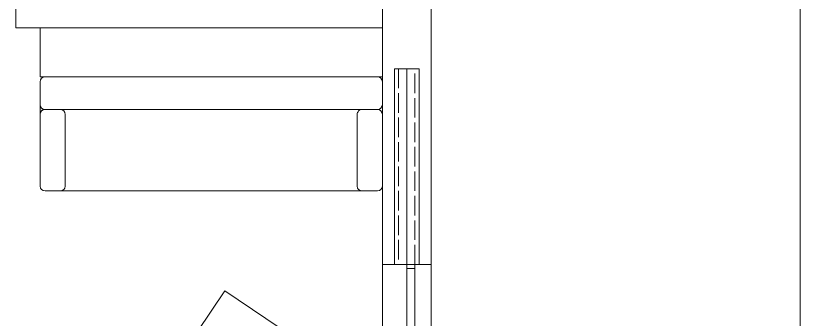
# Model space of a CAD drawing. Header units: millimetres. Extents: x 19901 to 32113, y 13732 to 21214.
# Drawn here: x 24851.5 to 25333, y 17193.9 to 17380.1 of the extents above; entities that cross this region are included whole.
import ezdxf

# ---------------------------------------------------------------- set-up
doc = ezdxf.new("R2010")
doc.units = ezdxf.units.MM
doc.linetypes.add('ACAD_ISO02W100', pattern=[15, 12, -3])
doc.layers.get('0').update_dxf_attribs({"lineweight": 18})
for name, color, linetype, lineweight in [('A-FURN', 9, 'Continuous', 13), ('PROIEZIONI_finissime_fine lines', 251, 'Continuous', 5), ('vetro', 140, 'Continuous', 15), ('Wall', 7, 'Continuous', 20)]:
    doc.layers.add(name, color=color, linetype=linetype, lineweight=lineweight)

msp = doc.modelspace()

# ---------------------------------------------------------------- linework, layer by layer
msp.add_line((25332.97, 17939.23), (25332.98, 15932.86))
at = {"layer": 'A-FURN'}
for p, q in [((24866.52, 17342.56), (24866.52, 17372.56)), ((24866.52, 17372.56), (25076.52, 17372.56)), ((25076.52, 17342.56), (25076.52, 17372.56)), ((24866.52, 17342.56), (25076.52, 17342.56)), ((24866.52, 17342.56), (25076.52, 17342.56)), ((24869.52, 17342.56), (24878.52, 17342.56)), ((24866.52, 17339.56), (24866.52, 17325.56)), ((25076.52, 17339.56), (25076.52, 17325.56)), ((24866.52, 17325.56), (24866.52, 17319.56)), ((25076.52, 17325.56), (25076.52, 17319.56)), ((24866.52, 17319.56), (24866.52, 17275.56)), ((24866.52, 17319.53), (24866.52, 17275.56)), ((24869.52, 17322.56), (25073.52, 17322.56)), ((24878.96, 17322.56), (24869.52, 17322.56)), ((24879.35, 17322.56), (24869.9, 17322.56)), ((24881.96, 17275.56), (24881.96, 17319.56)), ((25061.08, 17319.53), (25061.08, 17275.56)), ((25073.52, 17322.56), (25064.08, 17322.56)), ((25076.52, 17275.56), (25076.52, 17319.56)), ((24869.52, 17272.56), (25073.52, 17272.56)), ((24878.96, 17272.56), (24869.52, 17272.56)), ((25073.52, 17272.56), (25064.08, 17272.56)), ((24963.16, 17186.34), (24979.89, 17211.24)), ((24979.89, 17211.24), (25033.85, 17175))]:
    msp.add_line(p, q, dxfattribs=at)
for centre, start, end in [((24869.52, 17339.56), 90, 180), ((25073.52, 17339.56), 0, 90), ((24869.52, 17325.56), 180, 270), ((25073.52, 17325.56), 270, 0), ((24869.52, 17319.56), 90, 180), ((24869.52, 17319.56), 90, 180.5777), ((24878.96, 17319.56), 0, 90), ((25064.08, 17319.56), 90, 180.5777), ((25073.52, 17319.56), 0, 90), ((24869.52, 17275.56), 180, 270), ((24869.52, 17275.56), 180, 270), ((24878.96, 17275.56), 270, 0), ((25064.08, 17275.56), 180, 270), ((25073.52, 17275.56), 270, 0)]:
    msp.add_arc(centre, 3, start, end, dxfattribs=at)
at = {"layer": 'PROIEZIONI_finissime_fine lines'}
msp.add_line((25099.02, 17227.56), (25084.02, 17227.56), dxfattribs=at)
at = {"layer": 'vetro', "linetype": 'ACAD_ISO02W100'}
for p, q in [((25091.52, 17347.56), (25086.52, 17347.56)), ((25086.52, 17347.56), (25086.52, 17227.56)), ((25096.52, 17347.56), (25091.52, 17347.56)), ((25091.52, 17347.56), (25091.52, 17227.56)), ((25091.52, 17227.56), (25091.52, 17347.56)), ((25096.52, 17227.56), (25096.52, 17347.56)), ((25086.52, 17227.56), (25091.52, 17227.56)), ((25091.52, 17227.56), (25096.52, 17227.56))]:
    msp.add_line(p, q, dxfattribs=at)
at = {"layer": 'vetro'}
for p, q in [((25091.52, 17227.56), (25091.52, 17107.56)), ((25096.52, 17227.56), (25091.52, 17227.56)), ((25096.52, 17227.56), (25096.52, 17117.56)), ((25096.52, 17225.06), (25091.52, 17225.06))]:
    msp.add_line(p, q, dxfattribs=at)
at = {"layer": 'Wall'}
for p, q in [((24851.52, 17372.56), (24851.52, 17442.73)), ((25076.52, 17227.56), (25076.52, 17410.06)), ((25106.52, 17227.56), (25106.52, 17410.06)), ((24851.52, 17372.56), (25076.52, 17372.56)), ((25099.02, 17347.56), (25084.02, 17347.56)), ((25084.02, 17347.56), (25084.02, 17227.56)), ((25099.02, 17227.56), (25099.02, 17347.56)), ((25076.52, 17227.56), (25084.02, 17227.56)), ((25076.52, 17227.56), (25076.52, 17010.06)), ((25099.02, 17227.56), (25106.52, 17227.56)), ((25106.52, 17010.06), (25106.52, 17227.56))]:
    msp.add_line(p, q, dxfattribs=at)

doc.saveas('drawing.dxf')
